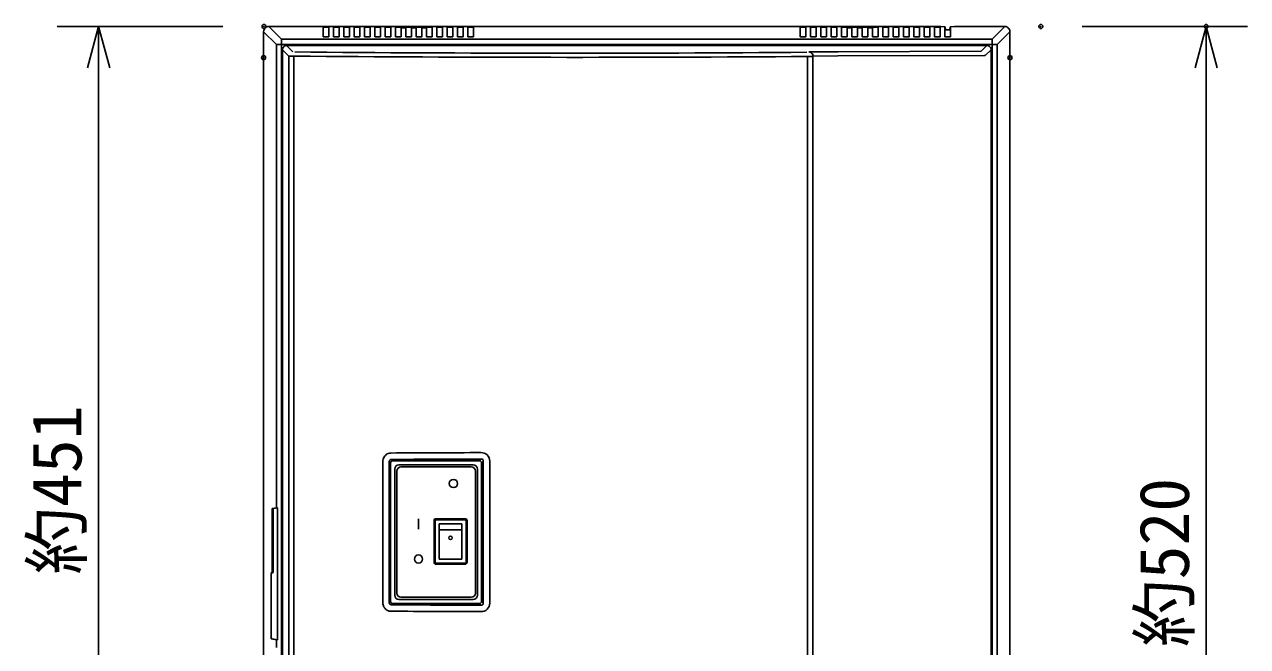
# Model space of a CAD drawing. Units: millimetres, scale not verified. Extents: x -62 to 63, y -116 to 117.
# Drawn here: x -51.9 to 7.3, y 49 to 79.1 of the extents above; entities that cross this region are included whole.
import ezdxf
from ezdxf.enums import TextEntityAlignment as Align

# ---------------------------------------------------------------- set-up
doc = ezdxf.new("R2010")
doc.units = ezdxf.units.MM
doc.header["$LTSCALE"] = 0.392256
doc.header["$PDMODE"] = 32
doc.header["$PDSIZE"] = 0.196
for name, color, linetype in [('0-3_GAIKEI', 1, 'Continuous'), ('0-4_SUNPO', 3, 'Continuous'), ('0-5_DEFPOINTS', 7, 'Continuous')]:
    doc.layers.add(name, color=color, linetype=linetype)
doc.styles.add('ＭＳ ゴシック', font='')
doc.styles.get('ＭＳ ゴシック').set_extended_font_data('MS Gothic')

# ---------------------------------------------------------------- blocks, each defined once
blk = doc.blocks.new('_OPEN30')
at = {"layer": '0-5_DEFPOINTS'}
blk.add_line((0, 0), (-1, 0), dxfattribs=at)
blk.add_lwpolyline([(-1, 0.2679), (0, 0), (-1, -0.2679)], dxfattribs=at)

msp = doc.modelspace()

# ---------------------------------------------------------------- linework, layer by layer
at = {"layer": '0-3_GAIKEI'}
for p, q in [((-39.7256, 78.1412), (-40.3421, 78.7577)), ((-39.476, 78.3909), (-40.0924, 79.0074)), ((-37.1914, 78.9775), (-37.4678, 78.9775)), ((-37.4678, 78.9775), (-37.4678, 78.5151)), ((-36.6914, 78.9775), (-36.9678, 78.9775)), ((-36.9678, 78.9775), (-36.9678, 78.5151)), ((-36.1914, 78.9775), (-36.4678, 78.9775)), ((-36.4678, 78.9775), (-36.4678, 78.5151)), ((-36.1914, 78.9775), (-36.1914, 78.5151)), ((-35.6914, 78.9775), (-35.9678, 78.9775)), ((-35.9678, 78.9775), (-35.9678, 78.5151)), ((-35.6914, 78.9775), (-35.6914, 78.5151)), ((-35.1914, 78.9775), (-35.4678, 78.9775)), ((-35.4678, 78.9775), (-35.4678, 78.5151)), ((-35.1914, 78.9775), (-35.1914, 78.5151)), ((-34.6914, 78.9775), (-34.9678, 78.9775)), ((-34.9678, 78.9775), (-34.9678, 78.5151)), ((-34.6914, 78.9775), (-34.6914, 78.5151)), ((-34.1914, 78.9775), (-34.4678, 78.9775)), ((-34.4678, 78.9775), (-34.4678, 78.5151)), ((-34.1914, 78.9775), (-34.1914, 78.5151)), ((-32.1914, 78.9775), (-33.9678, 78.9775)), ((-33.9678, 78.9775), (-33.9678, 78.5151)), ((-33.6914, 78.9456), (-33.6914, 78.5151)), ((-33.4678, 78.9456), (-33.6914, 78.9456)), ((-33.4678, 78.9456), (-33.4678, 78.5151)), ((-33.1914, 78.9456), (-33.1914, 78.5151)), ((-32.9678, 78.9456), (-33.1914, 78.9456)), ((-32.9678, 78.9456), (-32.9678, 78.5151)), ((-32.6914, 78.9456), (-32.6914, 78.5151)), ((-32.6914, 78.9456), (-32.4678, 78.9456)), ((-32.4678, 78.9456), (-32.4678, 78.5151)), ((-32.1914, 78.9775), (-32.1914, 78.5151)), ((-31.6914, 78.9775), (-31.9678, 78.9775)), ((-31.9678, 78.9775), (-31.9678, 78.5151)), ((-31.6914, 78.9775), (-31.6914, 78.5151)), ((-31.1914, 78.9775), (-31.4678, 78.9775)), ((-31.4678, 78.9775), (-31.4678, 78.5151)), ((-31.1914, 78.9775), (-31.1914, 78.5151)), ((-30.6914, 78.9775), (-30.9678, 78.9775)), ((-30.9678, 78.9775), (-30.9678, 78.5151)), ((-30.6914, 78.9775), (-30.6914, 78.5151)), ((-30.1914, 78.9775), (-30.4678, 78.9775)), ((-30.4678, 78.9775), (-30.4678, 78.5151)), ((-30.1914, 78.9775), (-30.1914, 78.5151)), ((-14.1164, 78.9775), (-14.3928, 78.9775)), ((-14.3928, 78.9775), (-14.3928, 78.5151)), ((-13.6164, 78.9775), (-13.8928, 78.9775)), ((-13.8928, 78.9775), (-13.8928, 78.5151)), ((-13.1164, 78.9775), (-13.3928, 78.9775)), ((-13.3928, 78.9775), (-13.3928, 78.5151)), ((-12.6164, 78.9775), (-12.8928, 78.9775)), ((-12.8928, 78.9775), (-12.8928, 78.5151)), ((-10.6164, 78.9775), (-12.3928, 78.9775)), ((-12.3928, 78.9775), (-12.3928, 78.5151)), ((-12.1164, 78.9456), (-11.8928, 78.9456)), ((-12.1164, 78.9456), (-12.1164, 78.5151)), ((-11.8928, 78.9456), (-11.8928, 78.5151)), ((-11.6164, 78.9456), (-11.3928, 78.9456)), ((-11.3928, 78.9456), (-11.3928, 78.5151)), ((-11.1164, 78.9456), (-10.8928, 78.9456)), ((-10.8928, 78.9456), (-10.8928, 78.5151)), ((-10.6164, 78.9775), (-10.6164, 78.5151)), ((-10.1164, 78.9775), (-10.3928, 78.9775)), ((-10.3928, 78.9775), (-10.3928, 78.5151)), ((-9.6164, 78.9775), (-9.8928, 78.9775)), ((-9.8928, 78.9775), (-9.8928, 78.5151)), ((-9.1164, 78.9775), (-9.3928, 78.9775)), ((-9.3928, 78.9775), (-9.3928, 78.5151)), ((-8.6164, 78.9775), (-8.8928, 78.9775)), ((-8.8928, 78.9775), (-8.8928, 78.5151)), ((-8.1164, 78.9775), (-8.3928, 78.9775)), ((-8.3928, 78.9775), (-8.3928, 78.5151)), ((-7.8928, 78.9775), (-7.8928, 78.5151)), ((-7.6164, 78.9775), (-7.8928, 78.9775)), ((-7.6164, 78.9775), (-7.6164, 78.5151)), ((-7.3928, 78.9654), (-7.3928, 78.5151)), ((-7.3928, 78.9654), (-7.3777, 78.9654)), ((-7.384, 78.8539), (-7.3652, 78.8539)), ((-7.3652, 78.8539), (-7.3777, 78.9969)), ((-7.3652, 78.8539), (-7.144, 78.8539)), ((-7.144, 78.8539), (-7.1315, 78.9969)), ((-7.144, 78.8539), (-7.1252, 78.8539)), ((-5.1082, 78.3909), (-4.4918, 79.0074)), ((-4.8586, 78.1412), (-4.2421, 78.7577)), ((-39.476, 78.1412), (-39.7256, 78.1412)), ((-39.7256, 55.7406), (-39.7256, 78.1412)), ((-39.476, 78.1412), (-39.476, 78.3909)), ((-5.1082, 78.3909), (-39.476, 78.3909)), ((-5.1082, 78.1412), (-39.476, 78.1412)), ((-39.476, 34.4401), (-39.476, 78.1412)), ((-36.1914, 78.5151), (-36.4678, 78.5151)), ((-35.6914, 78.5151), (-35.9678, 78.5151)), ((-35.1914, 78.5151), (-35.4678, 78.5151)), ((-34.6914, 78.5151), (-34.9678, 78.5151)), ((-34.1914, 78.5151), (-34.4678, 78.5151)), ((-33.6914, 78.5151), (-33.9678, 78.5151)), ((-33.1914, 78.5151), (-33.4678, 78.5151)), ((-32.6914, 78.5151), (-32.9678, 78.5151)), ((-32.1914, 78.5151), (-32.4678, 78.5151)), ((-31.6914, 78.5151), (-31.9678, 78.5151)), ((-31.1914, 78.5151), (-31.4678, 78.5151)), ((-30.6914, 78.5151), (-30.9678, 78.5151)), ((-30.1914, 78.5151), (-30.4678, 78.5151)), ((-12.1164, 78.5151), (-12.3928, 78.5151)), ((-10.6164, 78.5151), (-10.8928, 78.5151)), ((-7.6164, 78.5151), (-7.8928, 78.5151)), ((-7.1164, 78.5151), (-7.3928, 78.5151)), ((-5.1082, 78.1412), (-5.1082, 78.3909)), ((-5.1082, 78.1412), (-4.8586, 78.1412)), ((-5.1082, 78.1412), (-5.1082, 34.4401)), ((-4.8586, 78.1412), (-4.8586, 34.4401)), ((-39.1225, 77.5805), (-39.4296, 77.8876)), ((-39.2299, 78.0874), (-5.3543, 78.0874)), ((-38.9228, 77.7802), (-39.2299, 78.0874)), ((-39.1225, 77.5805), (-39.1205, 77.5801)), ((-39.1225, 34.9406), (-39.1225, 77.5805)), ((-39.1205, 77.5801), (-39.0959, 77.5786)), ((-39.0959, 77.5786), (-38.9966, 77.5765)), ((-38.9966, 77.5765), (-38.8729, 77.5756)), ((-38.8729, 34.943), (-38.8729, 77.5756)), ((-14.0299, 77.5602), (-13.8421, 77.562)), ((-14.0299, 34.9508), (-14.0299, 77.5602)), ((-13.9581, 77.7796), (-13.9729, 77.7648)), ((-13.9581, 77.7796), (-12.5543, 77.7839)), ((-13.9581, 77.7796), (-13.925, 77.7748)), ((-13.925, 77.7748), (-13.8966, 77.7657)), ((-13.8966, 77.7657), (-13.8691, 77.7518)), ((-13.8691, 77.7518), (-13.843, 77.7329)), ((-13.843, 77.7329), (-13.819, 77.709)), ((-13.8421, 77.562), (-13.7887, 77.5637)), ((-13.819, 77.709), (-13.7981, 77.6798)), ((-13.7981, 77.6798), (-13.7816, 77.6456)), ((-13.7887, 77.5637), (-13.7759, 77.5646)), ((-13.7816, 77.6456), (-13.7711, 77.6073)), ((-13.7759, 77.5646), (-13.7732, 77.5651)), ((-13.7678, 77.5705), (-13.7732, 77.5651)), ((-13.7732, 34.9483), (-13.7732, 77.5651)), ((-13.7711, 77.6073), (-13.768, 77.5804)), ((-5.4886, 77.6083), (-12.5616, 77.5867)), ((-5.6341, 77.8076), (-12.5516, 77.7865)), ((-5.6341, 77.8076), (-5.3543, 78.0874)), ((-5.4886, 77.6083), (-5.4416, 77.6108)), ((-5.4884, 77.6009), (-5.4886, 77.6083)), ((-5.4884, 77.6009), (-5.4414, 77.6009)), ((-5.4414, 77.6009), (-5.4416, 77.6108)), ((-5.4414, 77.6009), (-5.1546, 77.8876)), ((-5.1546, 34.7871), (-5.1546, 77.8876)), ((-34.5714, 57.9807), (-34.5691, 58.0358)), ((-34.5714, 57.9807), (-34.5714, 51.154)), ((-34.5691, 58.0358), (-34.5593, 58.0901)), ((-34.5593, 58.0901), (-34.5422, 58.1425)), ((-34.5422, 58.1425), (-34.5181, 58.192)), ((-34.5181, 58.192), (-34.4874, 58.2378)), ((-34.4874, 58.2378), (-34.4507, 58.2788)), ((-34.4507, 58.2788), (-34.4088, 58.3145)), ((-34.4088, 58.3145), (-34.3623, 58.344)), ((-34.3623, 58.344), (-34.3122, 58.3667)), ((-34.3122, 58.3667), (-34.2595, 58.3823)), ((-34.2628, 57.9807), (-34.2628, 51.154)), ((-34.1996, 57.9175), (-34.2628, 57.9807)), ((-34.2595, 58.3823), (-34.2051, 58.3905)), ((-34.2051, 58.3905), (-34.1868, 58.3915)), ((-34.0997, 58.0174), (-34.1635, 58.0811)), ((-34.0997, 58.0174), (-29.8995, 58.0174)), ((-29.8995, 58.0174), (-29.8172, 58.0996)), ((-29.7996, 57.9175), (-29.717, 58.0001)), ((-29.717, 51.1346), (-29.717, 58.0001)), ((-29.4069, 51.1346), (-29.4069, 58.0001)), ((-34.1996, 51.2172), (-34.1996, 57.9175)), ((-33.9996, 51.5174), (-33.9996, 57.6174)), ((-33.8996, 51.6174), (-33.8996, 57.5174)), ((-33.7996, 57.8174), (-30.1996, 57.8174)), ((-33.6996, 57.7174), (-30.2996, 57.7174)), ((-30.0996, 57.5174), (-30.0996, 51.6174)), ((-29.9996, 57.6174), (-29.9996, 51.5174)), ((-29.7996, 57.9175), (-29.7996, 51.2172)), ((-39.9255, 55.6082), (-39.924, 55.677)), ((-39.924, 55.677), (-39.9221, 55.7016)), ((-39.9221, 55.7016), (-39.9212, 55.7065)), ((-39.9212, 55.7065), (-39.9207, 55.7078)), ((-39.9207, 55.7078), (-39.9205, 55.7081)), ((-39.9205, 55.7081), (-39.9204, 55.7082)), ((-39.9204, 55.7082), (-39.9203, 55.7082)), ((-39.8754, 55.6082), (-39.874, 55.677)), ((-39.874, 55.677), (-39.872, 55.7016)), ((-39.872, 55.7016), (-39.8711, 55.7065)), ((-39.8711, 55.7065), (-39.8707, 55.7078)), ((-39.8707, 55.7078), (-39.8704, 55.7081)), ((-39.8704, 55.7081), (-39.8703, 55.7082)), ((-39.8703, 55.7082), (-39.8702, 55.7082)), ((-39.6679, 49.3641), (-39.6679, 55.7419)), ((-39.8754, 55.6082), (-39.9255, 55.6082)), ((-39.9255, 55.6082), (-39.9255, 52.7152)), ((-39.8754, 52.7152), (-39.8754, 55.6082)), ((-32.8496, 55.2174), (-32.8496, 54.7174)), ((-32.0996, 55.1174), (-32.0996, 53.1174)), ((-32.0496, 55.1174), (-32.0496, 53.1174)), ((-30.5996, 55.2174), (-31.9996, 55.2174)), ((-30.5996, 55.1674), (-31.9996, 55.1674)), ((-30.5496, 53.1174), (-30.5496, 55.1174)), ((-30.4996, 53.1174), (-30.4996, 55.1174)), ((-31.8496, 54.9674), (-31.8496, 53.2674)), ((-30.7496, 54.9674), (-31.8496, 54.9674)), ((-31.8496, 54.6791), (-30.7496, 54.6791)), ((-30.7496, 53.2674), (-30.7496, 54.9674)), ((-31.8496, 53.2674), (-30.7496, 53.2674)), ((-39.9255, 52.7152), (-39.9269, 52.6464)), ((-39.8754, 52.7152), (-39.9255, 52.7152)), ((-39.8777, 52.632), (-39.8757, 52.6802)), ((-39.8757, 52.6802), (-39.8754, 52.7152)), ((-31.9996, 53.0674), (-30.5996, 53.0674)), ((-31.9996, 53.0174), (-30.5996, 53.0174)), ((-39.9779, 52.5875), (-39.9773, 52.6051)), ((-39.9278, 52.5875), (-39.9779, 52.5875)), ((-39.9779, 52.5875), (-39.9779, 49.4272)), ((-39.9773, 52.6051), (-39.977, 52.6072)), ((-39.977, 52.6072), (-39.9768, 52.6075)), ((-39.9307, 52.6152), (-39.9768, 52.6075)), ((-39.9268, 52.6075), (-39.9768, 52.6075)), ((-39.9306, 52.6153), (-39.9307, 52.6152)), ((-39.8806, 52.6152), (-39.9307, 52.6152)), ((-39.9304, 52.6154), (-39.9306, 52.6153)), ((-39.9302, 52.6157), (-39.9304, 52.6154)), ((-39.9297, 52.617), (-39.9302, 52.6157)), ((-39.9288, 52.6218), (-39.9297, 52.617)), ((-39.9269, 52.6464), (-39.9288, 52.6218)), ((-39.9278, 52.5875), (-39.9273, 52.6051)), ((-39.9273, 52.6051), (-39.927, 52.6072)), ((-39.927, 52.6072), (-39.9268, 52.6075)), ((-39.8806, 52.6152), (-39.9268, 52.6075)), ((-39.8806, 52.6152), (-39.8805, 52.6153)), ((-39.8805, 52.6153), (-39.8804, 52.6154)), ((-39.8804, 52.6154), (-39.8801, 52.6157)), ((-39.8801, 52.6157), (-39.8794, 52.6179)), ((-39.8794, 52.6179), (-39.8777, 52.632)), ((-34.5714, 51.1338), (-34.5714, 51.154)), ((-34.5685, 51.0936), (-34.5714, 51.1338)), ((-34.5615, 51.0539), (-34.5685, 51.0936)), ((-34.5506, 51.0151), (-34.5615, 51.0539)), ((-34.5359, 50.9775), (-34.5506, 51.0151)), ((-34.5175, 50.9417), (-34.5359, 50.9775)), ((-34.4955, 50.9079), (-34.5175, 50.9417)), ((-34.4703, 50.8764), (-34.4955, 50.9079)), ((-34.1996, 51.2172), (-34.2628, 51.154)), ((-34.0997, 51.1174), (-34.1635, 51.0536)), ((-29.8995, 51.1174), (-34.0997, 51.1174)), ((-30.1996, 51.3174), (-33.7996, 51.3174)), ((-30.2996, 51.4174), (-33.6996, 51.4174)), ((-29.8995, 51.1174), (-29.8172, 51.0351)), ((-29.7996, 51.2172), (-29.717, 51.1346)), ((-34.4421, 50.8477), (-34.4703, 50.8764)), ((-34.4111, 50.822), (-34.4421, 50.8477)), ((-34.3777, 50.7996), (-34.4111, 50.822)), ((-34.3422, 50.7806), (-34.3777, 50.7996)), ((-34.305, 50.7654), (-34.3422, 50.7806)), ((-34.2664, 50.754), (-34.305, 50.7654)), ((-34.2269, 50.7466), (-34.2664, 50.754)), ((-34.1868, 50.7432), (-34.2269, 50.7466)), ((-39.9779, 49.4272), (-39.9773, 49.4096)), ((-39.9278, 49.4272), (-39.9779, 49.4272)), ((-39.9773, 49.4096), (-39.977, 49.4075)), ((-39.977, 49.4075), (-39.9768, 49.4072)), ((-39.9268, 49.4072), (-39.9768, 49.4072)), ((-39.9768, 49.4072), (-39.7256, 49.3654)), ((-39.9278, 49.4272), (-39.9273, 49.4096)), ((-39.9273, 49.4096), (-39.927, 49.4075)), ((-39.927, 49.4075), (-39.9268, 49.4072)), ((-39.6679, 49.3641), (-39.9268, 49.4072)), ((-39.7256, 48.9882), (-39.7256, 49.3654))]:
    msp.add_line(p, q, dxfattribs=at)
at = {"layer": '0-3_GAIKEI', "color": 7}
for p, q in [((-40.3421, 78.7577), (-40.3421, 34.1321)), ((-7.5785, 79.0074), (-40.0924, 79.0074)), ((-7.5785, 79.0074), (-7.3777, 78.9969)), ((-6.9307, 79.0074), (-7.1315, 78.9969)), ((-4.4918, 79.0074), (-6.9307, 79.0074)), ((-4.2421, 34.1321), (-4.2421, 78.7577))]:
    msp.add_line(p, q, dxfattribs=at)
at = {"layer": '0-3_GAIKEI'}
for points in [[(-37.1914, 78.9775), (-37.1914, 78.5151), (-37.4678, 78.5151)], [(-36.6914, 78.9775), (-36.6914, 78.5151), (-36.9678, 78.5151)], [(-14.1164, 78.9775), (-14.1164, 78.5151), (-14.3928, 78.5151)], [(-13.6164, 78.9775), (-13.6164, 78.5151), (-13.8928, 78.5151)], [(-13.1164, 78.9775), (-13.1164, 78.5151), (-13.3928, 78.5151)], [(-12.6164, 78.9775), (-12.6164, 78.5151), (-12.8928, 78.5151)], [(-11.6164, 78.9456), (-11.6164, 78.5151), (-11.8928, 78.5151)], [(-11.1164, 78.9456), (-11.1164, 78.5151), (-11.3928, 78.5151)], [(-10.1164, 78.9775), (-10.1164, 78.5151), (-10.3928, 78.5151)], [(-9.6164, 78.9775), (-9.6164, 78.5151), (-9.8928, 78.5151)], [(-9.1164, 78.9775), (-9.1164, 78.5151), (-9.3928, 78.5151)], [(-8.6164, 78.9775), (-8.6164, 78.5151), (-8.8928, 78.5151)], [(-8.1164, 78.9775), (-8.1164, 78.5151), (-8.3928, 78.5151)], [(-7.1315, 78.9654), (-7.1164, 78.9654), (-7.1164, 78.5151)], [(-39.1225, 34.9406), (-39.4296, 34.7871), (-39.4296, 77.8876)], [(-13.7678, 77.5705), (-13.768, 77.5804), (-12.5642, 77.5841)], [(-39.6679, 55.7419), (-39.8702, 55.7082), (-39.9203, 55.7082), (-39.7256, 55.7406)]]:
    msp.add_lwpolyline(points, dxfattribs=at)
for centre, radius in [((-31.1596, 56.9174), 0.2), ((-31.3009, 54.292), 0.0828), ((-32.8496, 53.2674), 0.2)]:
    msp.add_circle(centre, radius, dxfattribs=at)
at = {"layer": '0-3_GAIKEI', "color": 7}
for centre, start, end in [((-40.0926, 78.7579), 89.96451, 180.03548), ((-4.4916, 78.7579), 359.96451, 90.03548)]:
    msp.add_arc(centre, 0.2495, start, end, dxfattribs=at)
at = {"layer": '0-3_GAIKEI'}
for centre, radius, start, end in [((-39.23, 77.8878), 0.1996, 89.96451, 180.03548), ((-25.5047, 1608.6248), 1531.1077, 269.49973, 270.42939), ((-25.5047, 1601.2017), 1523.4849, 269.49849, 270.43047), ((-5.3542, 77.8878), 0.1996, 359.96452, 90.03548), ((-34.1625, 57.9809), 0.1003, 90.56194, 180.09761), ((-34.0998, 57.9176), 0.0998, 89.96451, 180.03548), ((-25.5885, -1453.1849), 1511.6009, 90.16072, 90.3259), ((-25.5884, -1449.4392), 1507.5448, 90.16072, 90.3259), ((-29.8994, 57.9176), 0.0998, 359.96451, 90.03548), ((-29.8072, 58.0102), 0.4004, 358.54973, 93.0873), ((-29.8165, 58.0001), 0.0995, 0.00934, 90.43185), ((-33.7996, 57.6174), 0.2, 90, 180), ((-33.6996, 57.5174), 0.2, 90, 180), ((-30.2996, 57.5174), 0.2, 0, 90), ((-30.1996, 57.6174), 0.2, 0, 90), ((-39.6721, 54.4761), 1.2658, 89.80846, 92.42484), ((-31.9996, 55.1174), 0.1, 90, 180), ((-31.9996, 55.1174), 0.05, 90, 180), ((-30.5996, 55.1174), 0.1, 0, 90), ((-30.5996, 55.1174), 0.05, 0, 90), ((-31.9996, 53.1174), 0.1, 180, 270), ((-31.9996, 53.1174), 0.05, 180, 270), ((-30.5996, 53.1174), 0.1, 270, 0), ((-30.5996, 53.1174), 0.05, 270, 0), ((-33.7996, 51.5174), 0.2, 180, 270), ((-33.6996, 51.6174), 0.2, 180, 270), ((-30.2996, 51.6174), 0.2, 270, 0), ((-30.1996, 51.5174), 0.2, 270, 0), ((-34.1625, 51.1538), 0.1003, 179.90236, 269.43806), ((-34.0998, 51.2172), 0.0998, 179.96451, 270.03546), ((-25.5884, 1558.5828), 1507.5535, 269.67409, 269.83926), ((-29.8994, 51.2172), 0.0998, 269.96451, 0.03546), ((-29.8072, 51.1245), 0.4004, 266.9127, 1.45024), ((-29.8165, 51.1347), 0.0995, 269.56812, 359.99065), ((-25.5885, 1562.3407), 1511.6221, 269.67409, 269.83926), ((-39.6721, 50.6299), 1.2658, 267.57515, 270.19153)]:
    msp.add_arc(centre, radius, start, end, dxfattribs=at)
at = {"layer": '0-4_SUNPO'}
for p, q in [((-42.3219, 79.0074), (-50.3219, 79.0074)), ((-0.7496, 79.0074), (7.2504, 79.0074)), ((-48.3219, 77.0074), (-48.3219, 35.9074)), ((5.2504, 28.9074), (5.2504, 77.0074))]:
    msp.add_line(p, q, dxfattribs=at)
at = {"layer": '0-5_DEFPOINTS'}
for p in [(-40.3219, 79.0074), (-2.7496, 79.0074), (5.2504, 79.0074), (-40.3421, 77.5), (-4.2421, 77.5)]:
    msp.add_point(p, dxfattribs=at)

# ---------------------------------------------------------------- block references
at = {"layer": '0-4_SUNPO', "xscale": 2, "yscale": 2, "rotation": 90}
for p in [(-48.3219, 79.0074), (5.2504, 79.0074)]:
    msp.add_blockref('_OPEN30', p, dxfattribs=at)

# ---------------------------------------------------------------- texts
at = {"layer": '0-4_SUNPO', "style": 'ＭＳ ゴシック'}
for s, p in [('約451', (-48.4315, 52.5039)), ('約520', (5.1408, 49.0039))]:
    msp.add_text(s, height=2.404, rotation=90, dxfattribs=at).set_placement(p, align=Align.BOTTOM_LEFT)

doc.saveas('drawing.dxf')
